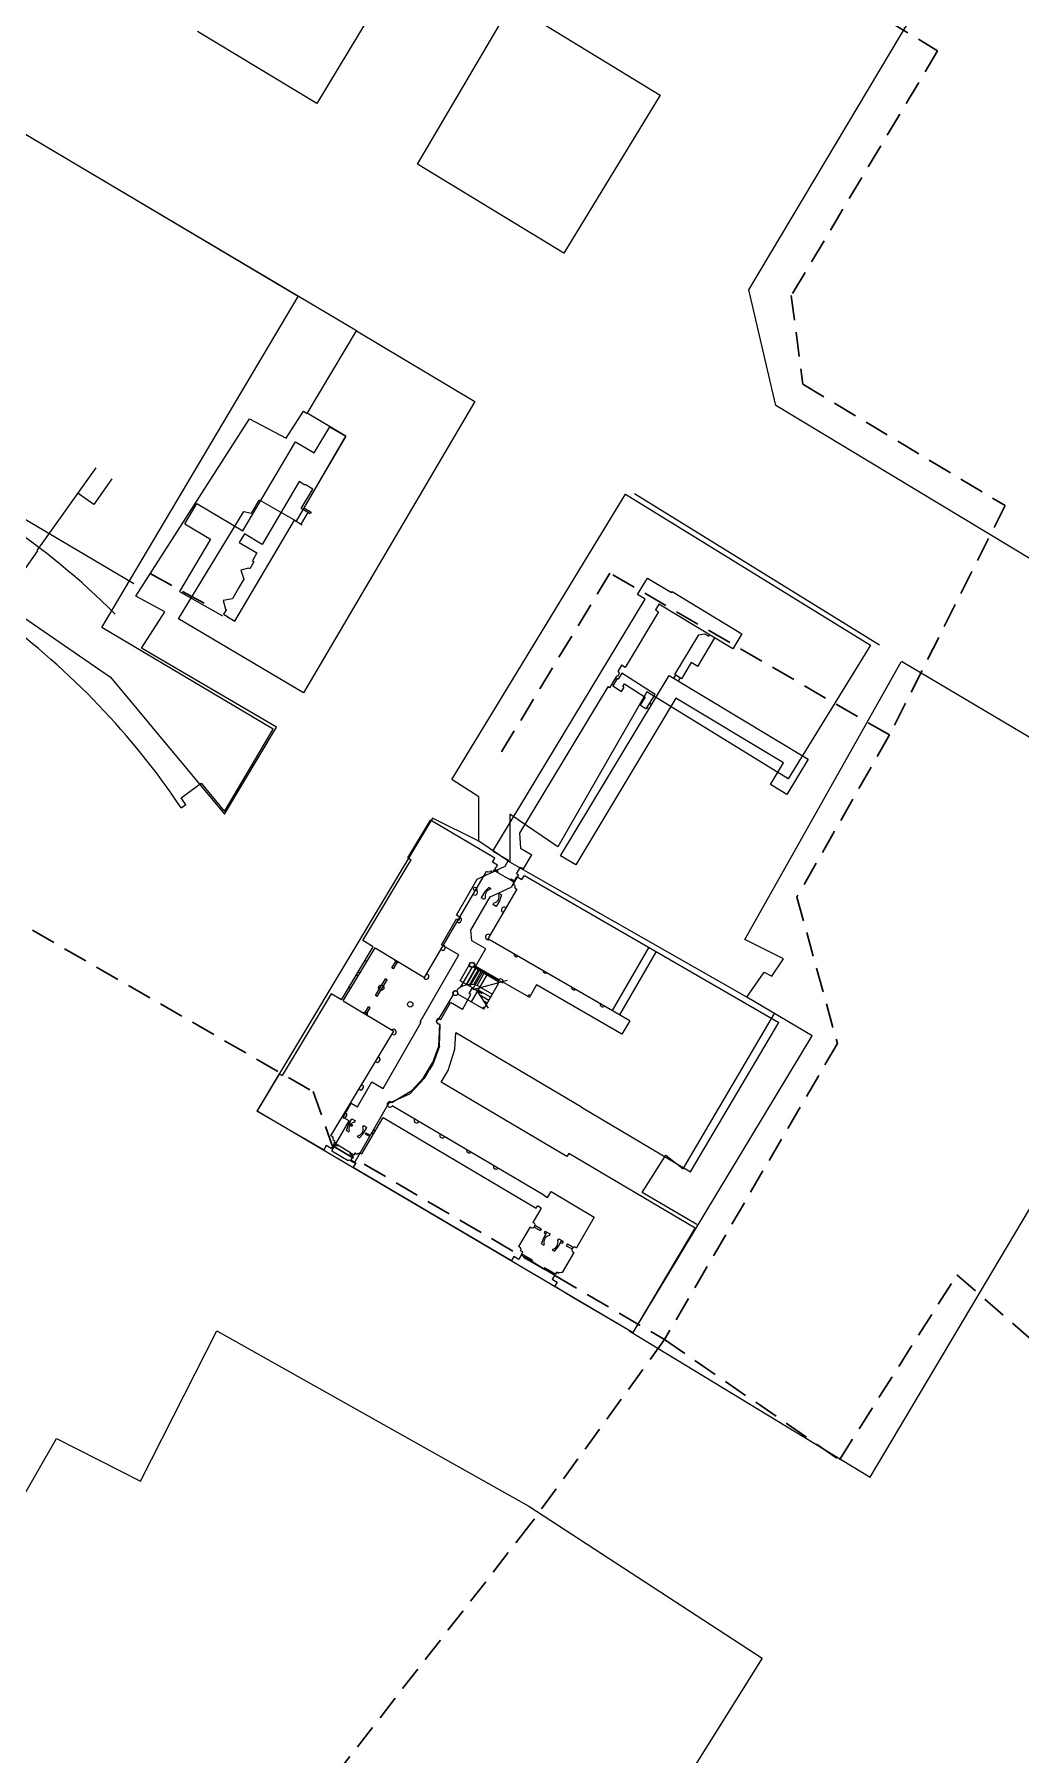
# Model space of a CAD drawing. Header units: inches. Extents: x 2320 to 12644, y -1199 to 8127.
# Drawn here: x 9452 to 10094, y 4578 to 5697 of the extents above; entities that cross this region are included whole.
import ezdxf

# ---------------------------------------------------------------- set-up
doc = ezdxf.new("R2010")
doc.units = ezdxf.units.IN
doc.header["$LTSCALE"] = 32
doc.header["$MEASUREMENT"] = 0
doc.linetypes.add('DASHED', pattern=[0.75, 0.5, -0.25])
for name, color, linetype in [('Buildings', 1, 'Continuous'), ('Floor Plan', 4, 'Continuous'), ('Underground', 3, 'Continuous')]:
    doc.layers.add(name, color=color, linetype=linetype)
doc.layers.add('Pathways', color=30, linetype='DASHED', lineweight=30)

msp = doc.modelspace()

# ---------------------------------------------------------------- linework, layer by layer
at = {"layer": 'Buildings'}
for p, q in [((9917, 5531.3), (10107.6, 5851)), ((9749, 5839.7), (9636, 5652.5)), ((9701.5, 5613.1), (9762.7, 5716.9)), ((9762.7, 5716.9), (9859.3, 5657.9)), ((9636, 5652.5), (9558.4, 5699.3)), ((9859.3, 5657.9), (9796.6, 5555.1)), ((9796.6, 5555.1), (9701.5, 5613.1)), ((9934.5, 5456.1), (9917, 5531.3)), ((9661.8, 5504.6), (9738.9, 5458.6)), ((9738.9, 5458.6), (9627.3, 5269.2)), ((9654.9, 5436), (9629.8, 5451.1)), ((10238, 5273), (9934.5, 5456.1)), ((9622.9, 5380.7), (9654.9, 5436)), ((9593.5, 5385.9), (9598.5, 5394.6)), ((9598.5, 5394.6), (9622.9, 5380.7)), ((9723.9, 5212.8), (9836.7, 5398.4)), ((9836.7, 5398.4), (9996.2, 5300.2)), ((9546, 5317.2), (9588.5, 5387.1)), ((9588.5, 5387.1), (9593.5, 5385.9)), ((9627.3, 5269.2), (9546, 5317.2)), ((9996.2, 5300.2), (9942.7, 5213.2)), ((9914.5, 5108.7), (10016, 5289.3)), ((10234.2, 5160.2), (10016.2, 5289.6)), ((9850.7, 5269.8), (9792.8, 5168.9)), ((9942.7, 5213.2), (9850.7, 5269.8)), ((9741.4, 5201.5), (9723.9, 5212.8)), ((9741.4, 5172.7), (9741.4, 5201.5)), ((9711.3, 5187.7), (9597.2, 4997.2)), ((9741.4, 5172.7), (9711.3, 5187.7)), ((9792.8, 5168.9), (9761.5, 5190.2)), ((9761.5, 5190.2), (9761.5, 5158.9)), ((9761.5, 5158.9), (9741.4, 5172.7)), ((9915.7, 5071.1), (9761.5, 5158.9)), ((9996, 4758.9), (10234.2, 5160.2)), ((9939.5, 5096.2), (9914.5, 5108.7)), ((9932, 5084.9), (9939.5, 5096.2)), ((9915.7, 5071.1), (9927, 5087.4)), ((9927, 5087.4), (9932, 5084.9)), ((9958.3, 5046.1), (9915.7, 5071.1)), ((9874.3, 4959.5), (9933.7, 5060.5)), ((9841.7, 4853), (9958.3, 5046.1)), ((9597.2, 4997.2), (9841.7, 4853)), ((9847.7, 4944), (9863.1, 4968.3)), ((9863.1, 4968.3), (9874.3, 4959.5)), ((9883.1, 4923.2), (9847.7, 4944)), ((9521.4, 4756.4), (9570.9, 4854.2)), ((9570.9, 4854.2), (9774, 4740.1)), ((9839.2, 4854.2), (9996, 4758.9)), ((9386.6, 4644.8), (9466.8, 4784)), ((9466.8, 4784), (9521.4, 4756.4)), ((9774, 4740.1), (9925.7, 4641.1)), ((9925.7, 4641.1), (9870.1, 4552.5))]:
    msp.add_line(p, q, dxfattribs=at)
msp.add_lwpolyline([(9337.7, 5696.8), (9178.4, 5429.7), (9242.4, 5412.8), (9326.4, 5383.3), (9386.6, 5352), (9445.5, 5318.1), (9501.9, 5279.3), (9575.9, 5190.2), (9609.8, 5246.7), (9522, 5298.1), (9537.1, 5321.9), (9518.2, 5331.9), (9592.2, 5447.3), (9616, 5434.8), (9627.3, 5452.3), (9629.7, 5450.9), (9661.8, 5504.6), (9337.7, 5696.8)], dxfattribs=at)
at = {"layer": 'Floor Plan'}
for p, q in [((9623.9, 5527), (9345.6, 5692.1)), ((9496.2, 5311.6), (9623.9, 5527)), ((9235.8, 5506.9), (9517, 5340.2)), ((9634.3, 5425.2), (9644.4, 5442.2)), ((9644.4, 5442.2), (9654.9, 5436)), ((9588, 5374.5), (9622.1, 5432.4)), ((9622.1, 5432.4), (9634.3, 5425.2)), ((9654.9, 5436), (9627.5, 5389.5)), ((9454.1, 5361.7), (9492.6, 5415.4)), ((9502.7, 5408.3), (9490.9, 5391.7)), ((9624.5, 5406.5), (9600.5, 5365.7)), ((9628.2, 5404.3), (9624.5, 5406.5)), ((9490.9, 5391.7), (9480.8, 5398.9)), ((9625.9, 5389.1), (9633.4, 5401.7)), ((9628.4, 5404.7), (9628.2, 5404.3)), ((9633.4, 5401.7), (9628.4, 5404.7)), ((9550.1, 5379), (9557.9, 5392.3)), ((9557.9, 5392.3), (9588, 5374.5)), ((9625.8, 5378.8), (9630.3, 5386.5)), ((9631.8, 5385.6), (9625.9, 5389.1)), ((9627.5, 5389.5), (9632.4, 5386.6)), ((9632.4, 5386.6), (9632, 5385.9)), ((9550.1, 5379), (9566.9, 5369.1)), ((9582.7, 5315.7), (9621.4, 5381.4)), ((9589, 5372.5), (9585.6, 5366.9)), ((9600.5, 5365.7), (9589, 5372.5)), ((9621.4, 5381.4), (9626.6, 5378.4)), ((9444.8, 5347.7), (9454.6, 5361.4)), ((9454.6, 5361.4), (9454.1, 5361.7)), ((9566.9, 5369.1), (9546.7, 5335)), ((9585.6, 5366.9), (9597.1, 5360.1)), ((9597.1, 5360.1), (9594.2, 5355)), ((9591.6, 5350.2), (9586.6, 5349)), ((9586.6, 5349), (9588.6, 5343)), ((9592.4, 5349.8), (9591.6, 5350.2)), ((9595.1, 5354.4), (9592.4, 5349.8)), ((9594.2, 5355), (9595.1, 5354.4)), ((9585.4, 5337.6), (9581.1, 5330.3)), ((9588.6, 5343), (9585.4, 5337.6)), ((9546.7, 5335), (9574.6, 5319.2)), ((9581.1, 5330.3), (9575.2, 5329.2)), ((9575.2, 5329.2), (9576.7, 5323.5)), ((9577.2, 5323.3), (9575.4, 5320.3)), ((9575.4, 5320.3), (9578, 5318.7)), ((9576.7, 5323.5), (9577, 5323.4)), ((9577, 5323.4), (9577.2, 5323.3)), ((9578, 5318.7), (9577.9, 5318.5)), ((9577.9, 5318.5), (9582.7, 5315.7)), ((9578, 5318.7), (9578, 5318.7)), ((9607.7, 5245.5), (9496.2, 5311.6)), ((9575.9, 5191.9), (9607.7, 5245.5)), ((9547.8, 5200.9), (9560.7, 5210.3)), ((9560.7, 5210.3), (9575.9, 5191.9)), ((9550.8, 5196.2), (9547.8, 5200.9)), ((9550.8, 5196.2), (9547.8, 5194.2)), ((9695.2, 5161.8), (9709.9, 5186.4)), ((9751.8, 5161.6), (9709.9, 5186.4)), ((9666, 5108), (9697.4, 5160.4)), ((9695.2, 5161.8), (9697.4, 5160.4)), ((9750.2, 5158.9), (9751.8, 5161.6)), ((9753.5, 5157), (9750.2, 5158.9)), ((9706, 5084), (9746.4, 5153)), ((9747.5, 5152.4), (9746.4, 5153)), ((9748.9, 5152.7), (9747.5, 5152.4)), ((9749.3, 5153.3), (9748.9, 5152.7)), ((9749.8, 5152.9), (9749.3, 5153.3)), ((9751, 5153.5), (9751.1, 5153.7)), ((9753.6, 5152.3), (9751.1, 5153.7)), ((9751.9, 5154.3), (9753.5, 5157)), ((9754, 5153), (9751.9, 5154.3)), ((9753.6, 5152.3), (9754, 5153)), ((9753.6, 5152.3), (9762, 5147.4)), ((9762, 5147.4), (9762.4, 5148.1)), ((9762, 5147.4), (9764.4, 5146)), ((9762.4, 5148.1), (9764.5, 5146.9)), ((9764.5, 5146.9), (9766.1, 5149.6)), ((9766.1, 5149.6), (9769.4, 5147.7)), ((9769.4, 5147.7), (9771, 5150.4)), ((9771, 5150.4), (9936.5, 5054.7)), ((9738.9, 5137.2), (9737.6, 5138)), ((9739.8, 5137.7), (9738.9, 5137.2)), ((9740.5, 5140.1), (9739.3, 5140.8)), ((9739.8, 5137.7), (9740.6, 5139.1)), ((9740.6, 5139.1), (9740.5, 5140.1)), ((9745.4, 5139.9), (9743, 5135.8)), ((9747.8, 5142.6), (9745.4, 5139.9)), ((9766.1, 5141.5), (9747.3, 5109.1)), ((9749.3, 5141.7), (9747.8, 5142.6)), ((9749.3, 5141.7), (9749.1, 5141.4)), ((9754.7, 5138.6), (9754.5, 5138.3)), ((9756.2, 5137.7), (9754.7, 5138.6)), ((9756.2, 5137.7), (9754.9, 5133.9)), ((9764.3, 5145.8), (9764.4, 5146)), ((9764.4, 5144.4), (9764.9, 5144.1)), ((9764.9, 5144.1), (9764.6, 5143.5)), ((9764.6, 5143.5), (9765.1, 5142.1)), ((9765.1, 5142.1), (9766.1, 5141.5)), ((9745, 5134.7), (9743, 5135.8)), ((9745.6, 5135.7), (9745, 5134.7)), ((9751, 5132.3), (9750.5, 5131.4)), ((9752.7, 5130.2), (9750.5, 5131.4)), ((9754.9, 5133.9), (9752.7, 5130.2)), ((9728.5, 5119.4), (9727.2, 5120.2)), ((9729.4, 5119.9), (9728.5, 5119.4)), ((9730.1, 5122.3), (9728.9, 5123)), ((9729.4, 5119.9), (9730.2, 5121.3)), ((9730.2, 5121.3), (9730.1, 5122.3)), ((9652, 5069.5), (9672.7, 5104)), ((9653.2, 5068.7), (9673.9, 5103.2)), ((9672.7, 5104), (9666, 5108)), ((9673.9, 5103.2), (9704.5, 5084.9)), ((9719.6, 5104.2), (9718.3, 5104.9)), ((9718.8, 5101.8), (9719.6, 5103.2)), ((9719.6, 5103.2), (9719.6, 5104.2)), ((9839.6, 5055.8), (9747.3, 5109.1)), ((9851.9, 5103.6), (9828.1, 5062.4)), ((9668.6, 5094.3), (9667.3, 5095.1)), ((9684.9, 5090.2), (9687.7, 5094.9)), ((9686, 5089.6), (9688.8, 5094.3)), ((9717.9, 5101.3), (9716.6, 5102.1)), ((9718.8, 5101.8), (9717.9, 5101.3)), ((9738.6, 5091.8), (9754.4, 5082.7)), ((9856.7, 5100.8), (9832.9, 5059.6)), ((9662.9, 5084.9), (9661.7, 5085.6)), ((9664.1, 5086.8), (9662.8, 5087.6)), ((9674.2, 5072.3), (9680.6, 5083.1)), ((9675.2, 5071.7), (9681.7, 5082.4)), ((9681.7, 5082.4), (9680.6, 5083.1)), ((9686, 5089.6), (9684.9, 5090.2)), ((9704.5, 5084.9), (9706, 5084)), ((9729.7, 5077.8), (9737, 5090.5)), ((9732.9, 5079), (9739.3, 5090)), ((9735.6, 5079.4), (9741.1, 5088.9)), ((9736.6, 5068.1), (9746.8, 5085.7)), ((9737.9, 5090.8), (9753.7, 5081.6)), ((9738.1, 5079.3), (9743, 5087.8)), ((9740.3, 5078.8), (9744.9, 5086.8)), ((9757.2, 5081), (9774.4, 5071.1)), ((9645.4, 5073.4), (9613.5, 5020.1)), ((9652, 5069.5), (9645.4, 5073.4)), ((9658.1, 5076.8), (9656.9, 5077.6)), ((9675.2, 5071.7), (9674.2, 5072.3)), ((9715.6, 5057.2), (9724.6, 5072.5)), ((9727, 5075), (9727.9, 5076.7)), ((9744.6, 5063.4), (9727.8, 5073.2)), ((9739.8, 5075.7), (9747.4, 5064.1)), ((9742.2, 5077.7), (9740.3, 5078.8)), ((9741.1, 5075.8), (9749.1, 5071.2)), ((9741.6, 5073), (9748, 5069.3)), ((9742.2, 5077.7), (9750.2, 5073.1)), ((9744.2, 5069), (9746.9, 5067.5)), ((9744.6, 5063.4), (9754.2, 5080.1)), ((9779, 5079.1), (9774.4, 5071.1)), ((9834.5, 5047), (9779, 5079.1)), ((9653.2, 5068.7), (9686.1, 5049)), ((9667.2, 5060.7), (9669.7, 5064.9)), ((9668.2, 5059.9), (9670.8, 5064.3)), ((9670.8, 5064.3), (9669.7, 5064.9)), ((9645.2, 4980.9), (9686.1, 5049)), ((9715.8, 5053.8), (9715.1, 5039.1)), ((9725.8, 5037.3), (9726.4, 5047.9)), ((9808.1, 4999.6), (9726.4, 5047.9)), ((9839.6, 5055.8), (9834.5, 5047)), ((9879, 4957.6), (9936.5, 5054.7)), ((9715.1, 5039.1), (9711.3, 5028.4)), ((9721.4, 5023.4), (9725.8, 5037.3)), ((9675.5, 5028.5), (9674.2, 5029.2)), ((9676.4, 5029), (9675.5, 5028.5)), ((9677.1, 5031.4), (9675.9, 5032.1)), ((9676.4, 5029), (9677.2, 5030.3)), ((9677.2, 5030.3), (9677.1, 5031.4)), ((9705.5, 5018.7), (9711.3, 5028.4)), ((9611.6, 5021.2), (9597.1, 4996.9)), ((9611.6, 5021.2), (9613.5, 5020.1)), ((9666.4, 5013.4), (9665.1, 5014.1)), ((9666.4, 5012.4), (9666.4, 5013.4)), ((9697.9, 5010.4), (9705.5, 5018.7)), ((9717, 5015.9), (9721.4, 5023.4)), ((9798.7, 4967.5), (9717, 5015.9)), ((9664.7, 5010.5), (9663.4, 5011.3)), ((9665.6, 5011), (9664.7, 5010.5)), ((9665.6, 5011), (9666.4, 5012.4)), ((9684.8, 5002.6), (9697.9, 5010.4)), ((9640.6, 4971.8), (9597.1, 4996.9)), ((9653.8, 4992.3), (9652.5, 4993.1)), ((9654.7, 4992.8), (9653.8, 4992.3)), ((9655.5, 4995.2), (9654.2, 4995.9)), ((9654.7, 4992.8), (9655.5, 4994.2)), ((9655.5, 4994.2), (9655.5, 4995.2)), ((9656.7, 4988.3), (9658.9, 4992.1)), ((9658.9, 4992.1), (9661.1, 4990.8)), ((9660.5, 4989.9), (9661.1, 4990.8)), ((9665.2, 4969.2), (9679.1, 4992.8)), ((9679.1, 4992.8), (9778.6, 4933.9)), ((9783.6, 4942.3), (9685.1, 5000.5)), ((9808.1, 4999.6), (9879, 4957.6)), ((9646.5, 4980.2), (9645.2, 4980.9)), ((9646.9, 4978.7), (9646.5, 4980.2)), ((9655.4, 4984.5), (9656.7, 4988.3)), ((9655.4, 4984.5), (9656.9, 4983.6)), ((9656.9, 4983.6), (9657.1, 4983.9)), ((9662.3, 4980.5), (9662.5, 4980.8)), ((9662.3, 4980.5), (9663.8, 4979.6)), ((9663.8, 4979.6), (9666.1, 4982.3)), ((9666, 4986.5), (9666.6, 4987.6)), ((9666.1, 4982.3), (9668.5, 4986.4)), ((9666.6, 4987.6), (9668.5, 4986.4)), ((9642.2, 4974.6), (9640.6, 4971.8)), ((9645.4, 4972.7), (9642.2, 4974.6)), ((9647, 4975.4), (9645.4, 4972.7)), ((9646.6, 4978.1), (9646.9, 4978.7)), ((9647.2, 4977.8), (9646.6, 4978.1)), ((9649.1, 4974.2), (9647, 4975.4)), ((9647.2, 4976.5), (9647.1, 4976.3)), ((9649.6, 4974.9), (9647.1, 4976.3)), ((9649.6, 4974.9), (9649.1, 4974.2)), ((9658, 4969.9), (9649.6, 4974.9)), ((9658, 4969.9), (9657.6, 4969.2)), ((9657.6, 4969.2), (9659.7, 4968)), ((9658, 4969.9), (9660.4, 4968.5)), ((9660.5, 4968.7), (9660.4, 4968.5)), ((9661.7, 4969.3), (9662.3, 4969)), ((9662.3, 4969), (9662.6, 4969.5)), ((9662.6, 4969.5), (9664.1, 4969.9)), ((9664.1, 4969.9), (9665.2, 4969.2)), ((9799.9, 4969.5), (9798.7, 4967.5)), ((9882, 4920.9), (9799.9, 4969.5)), ((9659.7, 4968), (9658.1, 4965.3)), ((9658.1, 4965.3), (9661.3, 4963.3)), ((9661.3, 4963.3), (9659.7, 4960.6)), ((9659.7, 4960.6), (9664.5, 4957.8)), ((9664.5, 4957.8), (9762.6, 4899.8)), ((9778.6, 4933.9), (9779.5, 4935.4)), ((9782, 4933.9), (9779.5, 4935.4)), ((9783.6, 4942.3), (9786.1, 4940.8)), ((9786.1, 4940.8), (9788.4, 4944.7)), ((9788.4, 4944.7), (9816.4, 4928.1)), ((9782, 4933.9), (9776.5, 4924.6)), ((9816.4, 4928.1), (9804.9, 4908)), ((9774.8, 4921.8), (9767.2, 4908.9)), ((9777.3, 4921.6), (9781.2, 4919.3)), ((9777.9, 4922.8), (9781.9, 4920.5)), ((9781.9, 4920.5), (9781.2, 4919.3)), ((9782.2, 4910.7), (9783.6, 4914.7)), ((9783.6, 4914.7), (9785.6, 4918.3)), ((9784.6, 4918.9), (9784, 4917.8)), ((9784, 4917.8), (9785, 4917.2)), ((9784.6, 4918.9), (9785.6, 4918.3)), ((9785.6, 4918.3), (9787.8, 4917.1)), ((9787.3, 4916.2), (9787.8, 4917.1)), ((9792.8, 4912.9), (9793.4, 4913.9)), ((9793, 4908.7), (9795.3, 4912.8)), ((9793.4, 4913.9), (9795.3, 4912.8)), ((9795.3, 4912.8), (9796.2, 4912.3)), ((9841.7, 4853), (9882, 4920.9)), ((9764.2, 4902.5), (9762.6, 4899.8)), ((9767.5, 4900.6), (9764.2, 4902.5)), ((9768.5, 4908.1), (9767.2, 4908.9)), ((9769, 4903.3), (9767.5, 4900.6)), ((9769, 4906.7), (9768.5, 4908.1)), ((9768.6, 4906.1), (9769, 4906.7)), ((9769.2, 4905.8), (9768.6, 4906.1)), ((9775.9, 4899.4), (9769, 4903.3)), ((9769.3, 4904.4), (9769.1, 4904.2)), ((9776.3, 4900.1), (9769.1, 4904.2)), ((9782.2, 4910.7), (9783.7, 4909.9)), ((9783.7, 4909.9), (9783.9, 4910.2)), ((9789.1, 4906.8), (9789.3, 4907.1)), ((9789.1, 4906.8), (9790.6, 4906)), ((9790.6, 4906), (9793, 4908.7)), ((9794.6, 4911.6), (9795.5, 4911.1)), ((9796.2, 4912.3), (9795.5, 4911.1)), ((9803.2, 4905), (9795.7, 4892)), ((9799, 4910.7), (9798.3, 4909.5)), ((9798.3, 4909.5), (9802.1, 4907.4)), ((9799, 4910.7), (9803.1, 4908.3)), ((9776.3, 4900.1), (9775.9, 4899.4)), ((9775.9, 4899.4), (9783.8, 4894.5)), ((9784.2, 4895.2), (9783.8, 4894.5)), ((9783.8, 4894.5), (9790.8, 4890.4)), ((9784.2, 4895.2), (9791.5, 4891)), ((9790.8, 4890.4), (9789.1, 4887.7)), ((9791.6, 4891.2), (9791.5, 4891)), ((9792.8, 4891.8), (9793.3, 4891.4)), ((9793.3, 4891.4), (9793.7, 4892)), ((9793.7, 4892), (9795.2, 4892.3)), ((9795.2, 4892.3), (9795.7, 4892)), ((9789.1, 4887.7), (9792.4, 4885.8)), ((9792.4, 4885.8), (9790.8, 4883.1)), ((9790.8, 4883.1), (9802.5, 4876.1)), ((9802.5, 4876.1), (9841.7, 4853))]:
    msp.add_line(p, q, dxfattribs=at)
for centre in [(9736.9, 5092.2), (9677.9, 5077.3), (9696.8, 5066.5)]:
    msp.add_circle(centre, 1.75, dxfattribs=at)
for centre, radius, start, end in [((9151.2, 4966.3), 500.4, 45.0318, 66.8728), ((9135.1, 4917.6), 496.9, 33.8285, 53.6524), ((9750.5, 5153.2), 0.67, 203.0905, 30.0683), ((9750.1, 5136.9), 4.63, 102.6236, 194.6378), ((9750.1, 5136.9), 4.63, 281.7533, 17.9776), ((9764.3, 5145.1), 0.67, 89.2943, 276.272), ((9757.8, 5128), 1.75, 48.0862, 251.8504), ((9747.4, 5110.3), 1.75, 44.0283, 291.3548), ((9688.4, 5095.6), 1.75, 182.8224, 295.2984), ((9766, 5099.2), 1.75, 177.2737, 302.663), ((9707.2, 5084.6), 1.75, 190.9171, 81.3547), ((9755.4, 5081.3), 1.75, 352.0133, 224.6994), ((9784.8, 5088.5), 1.75, 181.092, 298.8447), ((9726.1, 5073.5), 1.75, 349.9572, 214.2669), ((9736.2, 5065.4), 14, 73.0611, 126.5455), ((9774.3, 5070.7), 1.75, 64.1641, 136.179), ((9803.4, 5077.6), 1.75, 178.314, 301.6227), ((9667.3, 5059.6), 1.75, 349.1585, 128.9624), ((9744.8, 5062.7), 1.75, 78.3267, 132.8808), ((9822, 5066.6), 1.75, 170.0559, 309.8807), ((9685.9, 5048.5), 1.75, 234.2511, 131.2844), ((9715.5, 5055.5), 1.75, 84.0496, 280.5303), ((9683.6, 5001.4), 1.75, 44.8596, 330.3767), ((9701, 4991.2), 1.75, 149.8122, 328.9762), ((9661.5, 4985.4), 4.63, 101.7533, 197.9776), ((9661.5, 4985.4), 4.63, 282.6236, 14.6378), ((9673.8, 4982.8), 1.75, 76.1421, 222.6463), ((9717.7, 4981.3), 1.75, 152.0432, 326.7451), ((9647.2, 4977.1), 0.67, 269.2943, 96.272), ((9661.1, 4969), 0.67, 23.0905, 210.0683), ((9735.1, 4971.6), 1.75, 169.5031, 309.2853), ((9752.6, 4961.1), 1.75, 162.0681, 316.7203), ((9776.2, 4922.9), 1.75, 220.1633, 78.6251), ((9788.3, 4911.7), 4.63, 102.2493, 198.4737), ((9788.3, 4911.7), 4.63, 283.1196, 15.1339), ((9769.3, 4905.1), 0.67, 269.2943, 96.272), ((9803.7, 4906.7), 1.75, 46.7282, 253.6265), ((9792.2, 4891.5), 0.67, 23.0905, 210.0683)]:
    msp.add_arc(centre, radius, start, end, dxfattribs=at)
at = {"layer": 'Pathways'}
for points in [[(8642.2, 5665.5), (8549, 5822.2), (8644.3, 5985.2), (8631.8, 6079.2), (8737.1, 6218.4), (8872.5, 6442.9), (8927.7, 6411.5), (9089.4, 6268.6), (9163.4, 5976.4), (9297.6, 5899.9), (9304.2, 5910.5), (9315.1, 5903.7), (9410.4, 6065.4), (10039.8, 5686.8), (9944.6, 5527.5), (9952.1, 5469.9), (10083.7, 5390.9), (10008.5, 5241.7), (9826.7, 5347), (9755.2, 5229.1)], [(9527.7, 5346.7), (9565.9, 5325.7)], [(10008.5, 5241.7), (9948.3, 5136.3), (9974.6, 5041), (9862.2, 4848.4), (9775.3, 4728.8), (9515.4, 4394.3), (9214.8, 3917.6)], [(9326.4, 5186.5), (9633.6, 5009.7), (9646.1, 4974.6), (9862.2, 4848.4), (9975.9, 4770.2), (10052.4, 4890.6), (10156.9, 4799.3), (10641.7, 4521.9), (11053, 4258.2), (11137, 4222.1), (11528.2, 3999.1), (11551.7, 4037.4), (11742.6, 3920.1), (11878, 3681.9), (12083.6, 3510.1)]]:
    msp.add_lwpolyline(points, dxfattribs=at)
at = {"layer": 'Underground'}
for p, q in [((9842.6, 5398.7), (10002, 5300.4)), ((9844.7, 5333), (9851.2, 5343.8)), ((9851.2, 5343.8), (9866.8, 5334.4)), ((9750.5, 5166.1), (9849.6, 5330.1)), ((9849.6, 5330.1), (9844.7, 5333)), ((9858.5, 5326.9), (9856.2, 5323.1)), ((9906.6, 5297.8), (9858.5, 5326.9)), ((9866.8, 5334.4), (9867.1, 5335)), ((9867.1, 5335), (9912.5, 5307.6)), ((9858.3, 5321.8), (9836.5, 5285.7)), ((9856.2, 5323.1), (9858.3, 5321.8)), ((9868.8, 5281), (9884.5, 5306.9)), ((9883.8, 5286.2), (9895, 5304.8)), ((9884.5, 5306.9), (9888.1, 5307.6)), ((9888.1, 5307.6), (9890.9, 5305.9)), ((9890.9, 5305.9), (9891.5, 5306.9)), ((9912.5, 5307.6), (9906.6, 5297.8)), ((9832.6, 5281.7), (9831.5, 5279.7)), ((9834.2, 5287.1), (9831.8, 5283.1)), ((9831.8, 5283.1), (9832.6, 5282.6)), ((9834.3, 5281.9), (9832, 5278.1)), ((9832.6, 5282.6), (9832.2, 5281.9)), ((9832.2, 5281.9), (9832.6, 5281.7)), ((9836.5, 5285.7), (9834.2, 5287.1)), ((9856.1, 5268), (9834.3, 5281.9)), ((9879.5, 5288.8), (9873.2, 5278.3)), ((9883.8, 5286.2), (9879.5, 5288.8)), ((9825.2, 5273), (9767.8, 5177.9)), ((9794.6, 5163.1), (9865.2, 5280.4)), ((9826.4, 5272.4), (9825.2, 5273)), ((9830.2, 5278.8), (9826.4, 5272.4)), ((9828.7, 5274), (9827.7, 5274.6)), ((9831.3, 5278.4), (9828.5, 5273.7)), ((9828.5, 5273.7), (9834.2, 5270.1)), ((9830.9, 5277.7), (9830, 5278.3)), ((9831, 5280), (9830.2, 5278.8)), ((9831.5, 5279.7), (9831, 5280)), ((9832, 5278.1), (9831.3, 5278.4)), ((9834.2, 5270.1), (9835.9, 5272.8)), ((9835.1, 5273.3), (9836.2, 5274.9)), ((9835.9, 5272.8), (9835.1, 5273.3)), ((9836.2, 5274.9), (9849.6, 5266.4)), ((9865.2, 5280.4), (9955.7, 5226)), ((9869.3, 5280.7), (9868.1, 5278.7)), ((9873.2, 5278.3), (9868.8, 5281)), ((9872.3, 5278.9), (9871.1, 5276.9)), ((9869.6, 5265.6), (9804.4, 5157.2)), ((9849.6, 5266.4), (9846.3, 5261.3)), ((9846.3, 5261.3), (9850.2, 5258.8)), ((9850.2, 5258.8), (9856.1, 5268)), ((9852, 5258.4), (9850.6, 5259.3)), ((9853.8, 5261.4), (9852.5, 5262.3)), ((9939.5, 5223.6), (9869.6, 5265.6)), ((9955.7, 5226), (9941.8, 5202.9)), ((9931, 5209.4), (9939.5, 5223.6)), ((9941.8, 5202.9), (9931, 5209.4)), ((9767.8, 5177.9), (9768.4, 5168.1)), ((9750.5, 5166.1), (9760.8, 5160.2)), ((9758.5, 5156.3), (9760.8, 5160.2)), ((9768.4, 5168.1), (9775.8, 5163.8)), ((9770.5, 5154.6), (9775.8, 5163.8)), ((9804.4, 5157.2), (9794.6, 5163.1)), ((9726.8, 5124.4), (9740.3, 5148)), ((9740.3, 5148), (9758.5, 5156.3)), ((9767.1, 5150.7), (9762.5, 5142.7)), ((9765.9, 5151.4), (9768.4, 5155.8)), ((9765.9, 5151.4), (9766.8, 5150.9)), ((9766.8, 5150.9), (9767.1, 5150.7)), ((9768.4, 5155.8), (9770.5, 5154.6)), ((9736.2, 5114.8), (9748.7, 5136.4)), ((9748.7, 5136.4), (9762.5, 5142.7)), ((9717.1, 5105.3), (9726.8, 5122.2)), ((9729.4, 5122.9), (9726.8, 5124.4)), ((9726.8, 5122.2), (9728.4, 5121.2)), ((9728.4, 5121.2), (9729.4, 5122.9)), ((9736.9, 5107.9), (9736.2, 5114.8)), ((9728.4, 5098.8), (9717.1, 5105.3)), ((9745.9, 5102.7), (9736.9, 5107.9)), ((9745.6, 5102.2), (9745.9, 5102.7)), ((9703.3, 5055.2), (9728.4, 5098.8)), ((9729.3, 5081.8), (9735.4, 5092.4)), ((9738.2, 5091.5), (9755.7, 5081.4)), ((9745.6, 5102.2), (9739.1, 5090.9)), ((9737.2, 5077.3), (9729.3, 5081.8)), ((9731.4, 5080.6), (9737.3, 5090.8)), ((9733.5, 5079.4), (9739.9, 5090.5)), ((9735.6, 5078.1), (9742, 5089.2)), ((9759.8, 5082), (9737.6, 5076)), ((9737.8, 5076.9), (9744.2, 5088)), ((9755.7, 5081.4), (9757.1, 5080.5)), ((9730.7, 5063.2), (9736.3, 5072.9)), ((9735.1, 5073.6), (9737.2, 5077.3)), ((9736.3, 5072.9), (9735.1, 5073.6)), ((9737.2, 5077.3), (9743.5, 5073.6)), ((9716.6, 5056.7), (9722.9, 5067.7)), ((9730.7, 5063.2), (9722.9, 5067.7)), ((9679.2, 5011.7), (9704, 5054.8)), ((9704, 5054.8), (9703.3, 5055.2)), ((9714, 5054.9), (9714.2, 5056.4)), ((9714.9, 5053.8), (9714, 5054.9)), ((9714.2, 5056.4), (9715.3, 5057.1)), ((9715.7, 5053.7), (9714.9, 5053.8)), ((9715.3, 5057.1), (9716.6, 5056.7)), ((9716.3, 5053.2), (9715.7, 5053.7)), ((9715.9, 5039.2), (9716.3, 5053.2)), ((9715.9, 5039.2), (9711.6, 5027.9)), ((9711.6, 5027.9), (9709.3, 5024)), ((9662.5, 4999.9), (9671.8, 5016)), ((9671.8, 5016), (9679.2, 5011.7)), ((9696.6, 5008.2), (9706.3, 5018.7)), ((9706.3, 5018.7), (9709.3, 5024)), ((9653.1, 4992.9), (9658.4, 5002.2)), ((9658.4, 5002.2), (9662.5, 4999.9)), ((9660.5, 4963.3), (9682.9, 5002.2)), ((9682.9, 5002.2), (9696.6, 5008.2)), ((9645.7, 4971.1), (9657, 4990.7)), ((9657, 4990.7), (9653.1, 4992.9)), ((9656, 4988.9), (9658.9, 4987.2)), ((9656.4, 4989.6), (9659.4, 4987.9)), ((9659.4, 4987.9), (9658.9, 4987.2)), ((9667.9, 4983), (9667.5, 4982.3)), ((9667.5, 4982.3), (9670.5, 4980.6)), ((9667.9, 4983), (9670.9, 4981.3)), ((9645.7, 4971.1), (9656.5, 4964.9)), ((9656.5, 4964.9), (9656.8, 4965.4)), ((9656.8, 4965.4), (9660.5, 4963.3))]:
    msp.add_line(p, q, dxfattribs=at)
for centre, radius in [((9739, 5141.5), 1.17), ((9736.9, 5092.2), 1.49), ((9726.2, 5073.7), 1.49)]:
    msp.add_circle(centre, radius, dxfattribs=at)

doc.saveas('drawing.dxf')
